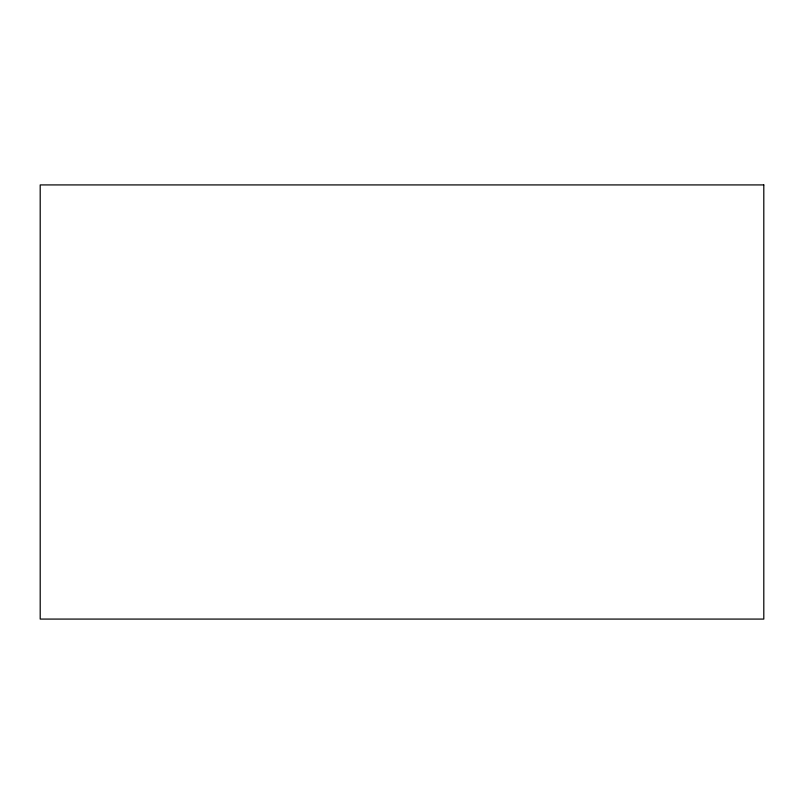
<?xml version="1.0" encoding="UTF-8"?>
<svg xmlns="http://www.w3.org/2000/svg" width="804" height="804" viewBox="0 0 804 804"><rect width="100%" height="100%" fill="white"/><g stroke="black" fill="none" stroke-linecap="round" stroke-linejoin="round"><path stroke-width="1.21" d="M763.8 184.92L40.2 184.92L40.2 619.08L763.8 619.08L763.8 184.92"/></g></svg>
